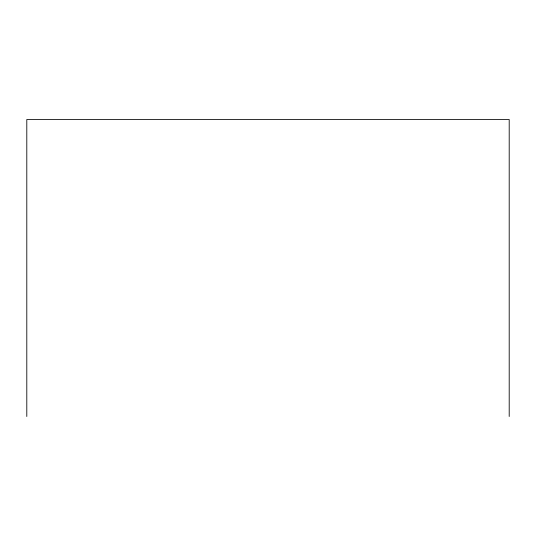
<?xml version="1.0" encoding="UTF-8"?>
<svg xmlns="http://www.w3.org/2000/svg" width="536" height="536" viewBox="0 0 536 536"><rect width="100%" height="100%" fill="white"/><g stroke="black" fill="none" stroke-linecap="round" stroke-linejoin="round"><path stroke-width="0.8" d="M509.2 416.492L509.2 119.508L26.8 119.508L26.8 416.492"/></g></svg>
